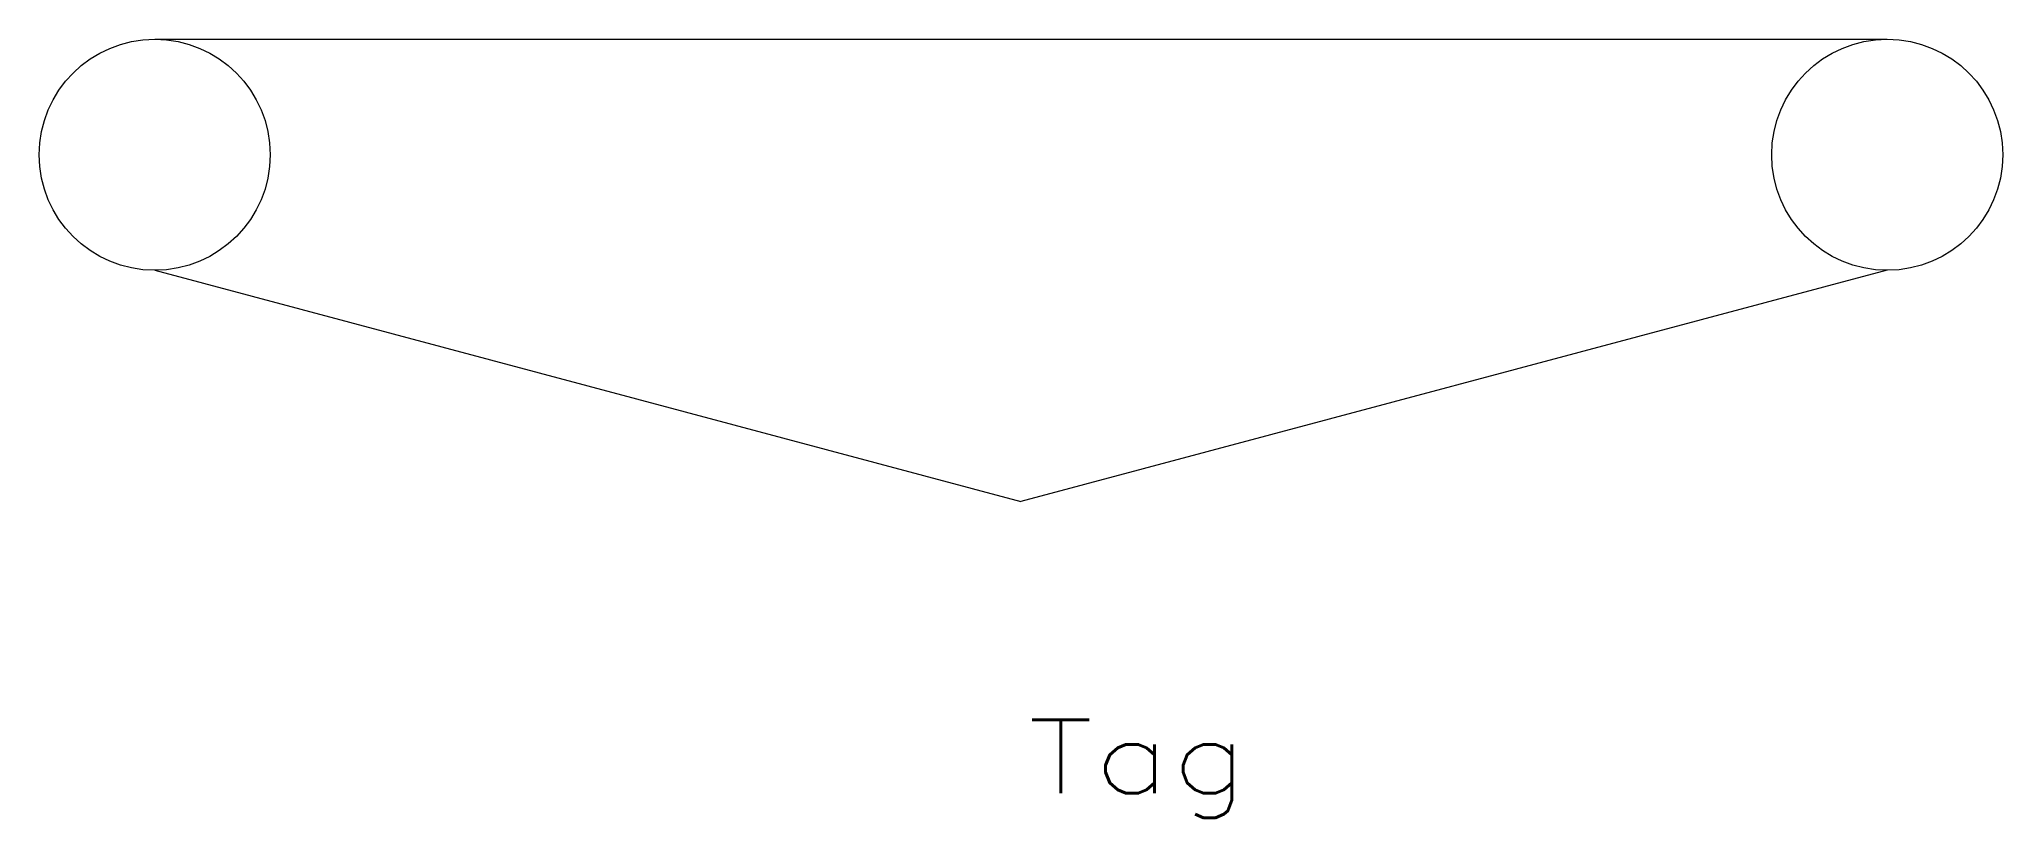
# Model space of a CAD drawing. Header units: inches. Extents: x -17.1 to 16.9, y -10.2 to 3.3.
import ezdxf
from ezdxf.enums import TextEntityAlignment as Align

# ---------------------------------------------------------------- set-up
doc = ezdxf.new("R2010")
doc.units = ezdxf.units.IN
doc.header["$MEASUREMENT"] = 0
doc.layers.get('0').update_dxf_attribs({"lineweight": 0})
doc.styles.add('_TCW_TXTSTY_1', font='TXT.SHX')

msp = doc.modelspace()

# ---------------------------------------------------------------- linework, layer by layer
at = {"linetype": 'Continuous'}
for p, q in [((-15.098, 3.278), (14.902, 3.278)), ((-15.098, -0.722), (-0.098, -4.722)), ((14.902, -0.722), (-0.098, -4.722))]:
    msp.add_line(p, q, dxfattribs=at)
for centre in [(-15.098, 1.278), (14.902, 1.278)]:
    msp.add_circle(centre, 2, dxfattribs=at)

# ---------------------------------------------------------------- texts
at = {"color": 7, "linetype": 'Continuous', "style": '_TCW_TXTSTY_1', "width": 1.166667}
msp.add_text('Tag', height=1.27, dxfattribs=at).set_placement((0.027, -9.774), (3.837, -9.774), align=Align.FIT)

doc.saveas('drawing.dxf')
